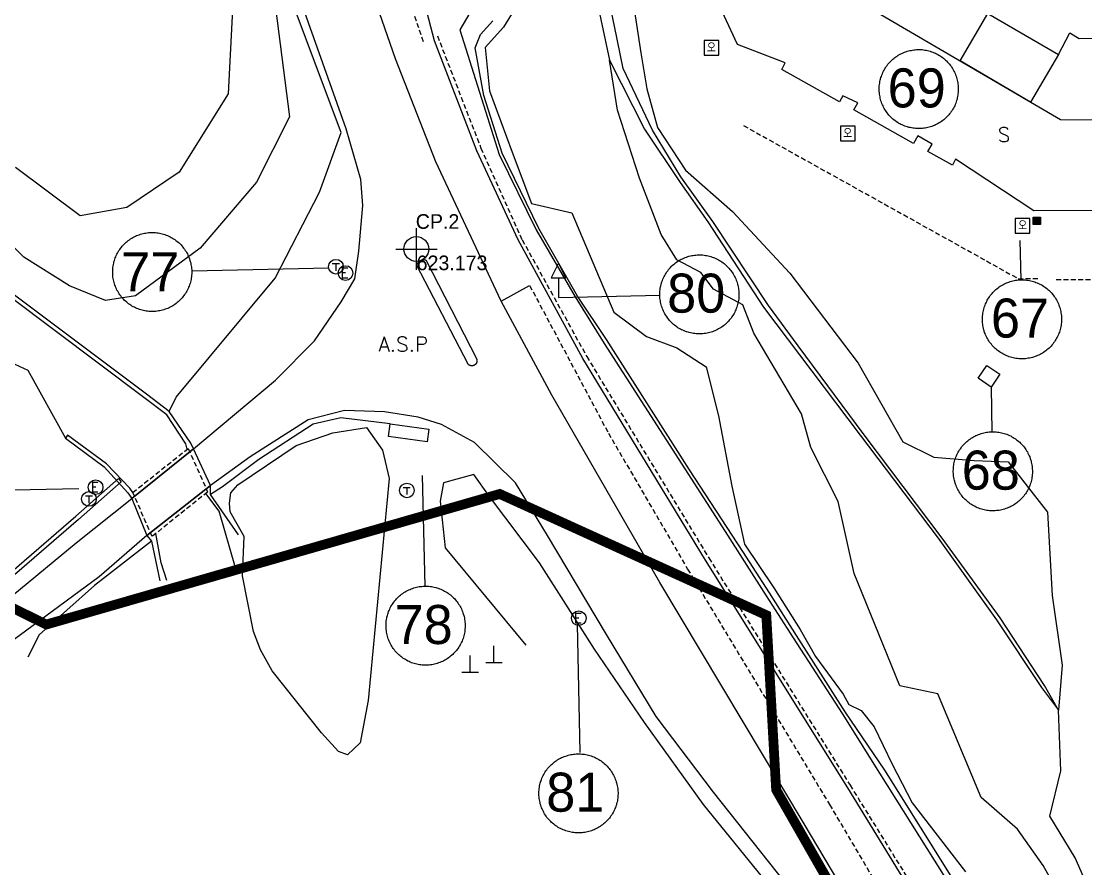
# Model space of a CAD drawing. Extents: x 296690 to 298491, y 586647 to 587790.
# Drawn here: x 296839.8 to 296948.9, y 587538.9 to 587625.7 of the extents above; entities that cross this region are included whole.
import ezdxf
from ezdxf.enums import TextEntityAlignment as Align

# ---------------------------------------------------------------- set-up
doc = ezdxf.new("R2010")
doc.units = 0
doc.header["$MEASUREMENT"] = 0
doc.linetypes.add('DASHED', pattern=[0.75, 0.5, -0.25])
doc.linetypes.add('PHANTOM2', pattern=[1.25, 0.625, -0.125, 0.125, -0.125, 0.125, -0.125])
for name, color, linetype in [('_0넘버링', 7, 'Continuous'), ('_조사구역', 6, 'Continuous'), ('가드레일', 114, 'Continuous'), ('기준점', 1, 'Continuous'), ('도로_아스콘', 1, 'Continuous'), ('묘지', 7, 'Continuous'), ('석축_상단', 25, 'SUKCHUK'), ('수로(박스)', 5, 'DASHED'), ('수로(유형)', 144, 'Continuous'), ('안내표지판', 3, 'Continuous'), ('옹벽_상단', 2, 'ONGBYUCK'), ('전력주', 2, 'Continuous'), ('주의표지판', 1, 'Continuous'), ('지형_상단', 7, 'SUNGJEULTO'), ('지형_하단', 7, 'Continuous'), ('집수맨홀', 144, 'Continuous'), ('차선', 7, 'DASHED'), ('통신주', 2, 'Continuous'), ('현황 텍스트', 7, 'Continuous'), ('화단', 3, 'Continuous')]:
    doc.layers.add(name, color=color, linetype=linetype)
for name, color, linetype, lineweight in [('건물', 7, 'Continuous', 20), ('관정', 5, 'Continuous', 18), ('교량', 4, 'Continuous', 18), ('바닥재질', 254, 'Continuous', 20), ('밭', 3, 'Continuous', 18), ('석축_하단', 30, 'Continuous', 18), ('오수맨홀', 1, 'Continuous', 18), ('옹벽_하단', 2, 'Continuous', 18), ('일단정지선', 7, 'Continuous', 20), ('중앙선', 2, 'Continuous', 18), ('휀스', 3, 'FENCELINE1', 18)]:
    doc.layers.add(name, color=color, linetype=linetype, lineweight=lineweight)
doc.styles.add('GHS', font='simplex.shx', dxfattribs={"bigfont": 'ngsw.shx'})
doc.styles.add('JKS_FONT', font='', dxfattribs={"height": 1.5})
doc.styles.add('sks-ghs', font='romans.shx', dxfattribs={"bigfont": 'ghs.shx'})
doc.styles.get('JKS_FONT').set_extended_font_data('Expo M')
doc.linetypes.add('FENCELINE1', pattern='A,0.25,-0.1,[133,ltypeshp.shx,S=0.1,R=0,X=-0.1,Y=0],-0.1,1', length=1.45)
doc.linetypes.add('ONGBYUCK', pattern='A,1,0,[")",sks-ghs,S=0.5,R=90,X=0.5,Y=0],2', length=3)
doc.linetypes.add('SUKCHUK', pattern='A,1,["V",sks-ghs,S=0.5,R=0,X=0.5,Y=0],0.25,["V",sks-ghs,S=0.5,R=0,X=0.5,Y=0],0.25,["V",sks-ghs,S=0.5,R=0,X=0.5,Y=0],1', length=2.5)
doc.linetypes.add('SUNGJEULTO', pattern='A,0.25,["|",sks-ghs,S=0.3,R=0,X=0.5,Y=0.1],0.55,["|",sks-ghs,S=0.15,R=0,X=0.5,Y=0.05],0.25', length=1.05)

# ---------------------------------------------------------------- blocks, each defined once
blk = doc.blocks.new('묘지')
at = {"layer": '묘지', "flags": 128}
for points in [[(0, 0), (0, 1.7)], [(-0.85, 0), (0.85, 0)]]:
    blk.add_lwpolyline(points, dxfattribs=at)
blk = doc.blocks.new('통신주')
at = {"layer": '통신주', "flags": 128}
for points in [[(-0.37, 0.31), (0.35, 0.31)], [(0, 0.31), (0, -0.42)]]:
    blk.add_lwpolyline(points, dxfattribs=at)
at = {"layer": '통신주'}
blk.add_circle((0, 0), 0.75, dxfattribs=at)
blk = doc.blocks.new('오수맨홀')
at = {"layer": '오수맨홀', "linetype": 'Continuous'}
blk.add_lwpolyline([(0.75, 0.75), (-0.75, 0.75), (-0.75, -0.75), (0.75, -0.75), (0.75, 0.75)], dxfattribs=at)
at = {"layer": '오수맨홀', "color": 1, "style": 'GHS'}
blk.add_text('오', height=1, dxfattribs=at).set_placement((0, 0.05, -2), align=Align.MIDDLE)
blk = doc.blocks.new('주의표지판')
at = {"layer": '주의표지판'}
for points in [[(0, 3.5), (-0.75, 2)], [(0.75, 2), (0, 3.5)], [(-0.75, 2), (0.75, 2)], [(0, 2), (0, 0)]]:
    blk.add_lwpolyline(points, dxfattribs=at)
blk = doc.blocks.new('집수맨홀')
at = {"layer": '집수맨홀'}
blk.add_lwpolyline([(-0.37, 0.37), (0.38, 0.37), (0.38, -0.38), (-0.37, -0.38)], close=True, dxfattribs=at)
at = {"layer": '집수맨홀', "color": 251}
for points in [[(-0.37, 0.3), (0.38, 0.3)], [(-0.37, 0.22), (0.38, 0.22)], [(-0.37, 0.15), (0.38, 0.15)], [(-0.37, 0.07), (0.38, 0.07)], [(-0.37, 0), (0.38, 0)], [(-0.37, -0.08), (0.38, -0.08)], [(-0.37, -0.15), (0.38, -0.15)], [(-0.37, -0.23), (0.38, -0.23)], [(-0.37, -0.3), (0.38, -0.3)]]:
    blk.add_lwpolyline(points, dxfattribs=at)
blk = doc.blocks.new('전력주')
at = {"layer": '전력주'}
blk.add_circle((0, 0), 0.75, dxfattribs=at)
at = {"layer": '전력주', "style": 'GHS'}
blk.add_text('E', height=1, rotation=359.9995, dxfattribs=at).set_placement((-0.5, -0.48))
blk = doc.blocks.new('기준점')
at = {"layer": '기준점', "linetype": 'Continuous'}
for p, q in [((0, -2.12), (0, 2.12)), ((-2.12, 0), (2.12, 0))]:
    blk.add_line(p, q, dxfattribs=at)
blk.add_circle((0, 0), 1.27, dxfattribs=at)

msp = doc.modelspace()

# ---------------------------------------------------------------- linework, layer by layer
at = {"layer": '_0넘버링', "linetype": 'Continuous'}
for p, q in [((296942.26, 587599.24), (296942.17, 587603.25)), ((296871.32, 587600.42), (296857.29, 587600.12)), ((296894.85, 587597.43), (296905.25, 587597.65)), ((296939.18, 587588.25), (296939.27, 587583.66)), ((296880.91, 587579.17), (296881.16, 587567.84)), ((296845.73, 587577.83), (296834.22, 587577.58)), ((296896.77, 587563.96), (296897.05, 587550.8))]:
    msp.add_line(p, q, dxfattribs=at)
for points in [[(296927.72, 587618.69), (296927.72, 587618.83), (296927.73, 587618.98), (296927.73, 587619.12), (296927.75, 587619.26), (296927.77, 587619.4), (296927.79, 587619.54), (296927.82, 587619.68), (296927.85, 587619.81), (296927.89, 587619.95), (296927.94, 587620.08), (296927.98, 587620.22), (296928.04, 587620.35), (296928.09, 587620.48), (296928.15, 587620.6), (296928.22, 587620.73), (296928.29, 587620.85), (296928.37, 587620.97), (296928.44, 587621.09), (296928.53, 587621.2), (296928.61, 587621.32), (296928.7, 587621.42), (296928.8, 587621.53), (296928.9, 587621.63), (296929, 587621.73), (296929.1, 587621.83), (296929.21, 587621.92), (296929.32, 587622), (296929.43, 587622.09), (296929.55, 587622.17), (296929.67, 587622.24), (296929.79, 587622.31), (296929.92, 587622.38), (296930.04, 587622.44), (296930.17, 587622.5), (296930.3, 587622.56), (296930.44, 587622.6), (296930.57, 587622.65), (296930.71, 587622.69), (296930.84, 587622.72), (296930.98, 587622.75), (296931.12, 587622.78), (296931.26, 587622.8), (296931.4, 587622.81), (296931.54, 587622.82), (296931.68, 587622.83), (296931.83, 587622.83), (296931.97, 587622.83), (296932.11, 587622.82), (296932.25, 587622.8), (296932.39, 587622.78), (296932.53, 587622.76), (296932.67, 587622.73), (296932.8, 587622.7), (296932.94, 587622.66), (296933.07, 587622.61), (296933.21, 587622.57), (296933.34, 587622.51), (296933.47, 587622.46), (296933.6, 587622.4), (296933.72, 587622.33), (296933.84, 587622.26), (296933.96, 587622.19), (296934.08, 587622.11), (296934.2, 587622.02), (296934.31, 587621.94), (296934.42, 587621.85), (296934.52, 587621.75), (296934.62, 587621.66), (296934.72, 587621.55), (296934.82, 587621.45), (296934.91, 587621.34), (296935, 587621.23), (296935.08, 587621.12), (296935.16, 587621), (296935.23, 587620.88), (296935.31, 587620.76), (296935.37, 587620.63), (296935.43, 587620.51), (296935.49, 587620.38), (296935.55, 587620.25), (296935.59, 587620.11), (296935.64, 587619.98), (296935.68, 587619.84), (296935.71, 587619.71), (296935.74, 587619.57), (296935.77, 587619.43), (296935.79, 587619.29), (296935.8, 587619.15), (296935.81, 587619.01), (296935.82, 587618.87), (296935.82, 587618.73), (296935.82, 587618.58), (296935.81, 587618.44), (296935.79, 587618.3), (296935.77, 587618.16), (296935.75, 587618.02), (296935.72, 587617.88), (296935.69, 587617.75), (296935.65, 587617.61), (296935.61, 587617.48), (296935.56, 587617.34), (296935.51, 587617.21), (296935.45, 587617.08), (296935.39, 587616.96), (296935.32, 587616.83), (296935.25, 587616.71), (296935.18, 587616.59), (296935.1, 587616.47), (296935.02, 587616.36), (296934.93, 587616.24), (296934.84, 587616.14), (296934.74, 587616.03), (296934.65, 587615.93), (296934.54, 587615.83), (296934.44, 587615.73), (296934.33, 587615.64), (296934.22, 587615.56), (296934.11, 587615.47), (296933.99, 587615.39), (296933.87, 587615.32), (296933.75, 587615.25), (296933.62, 587615.18), (296933.5, 587615.12), (296933.37, 587615.06), (296933.24, 587615), (296933.1, 587614.96), (296932.97, 587614.91), (296932.83, 587614.87), (296932.7, 587614.84), (296932.56, 587614.81), (296932.42, 587614.78), (296932.28, 587614.76), (296932.14, 587614.75), (296932, 587614.74), (296931.86, 587614.73), (296931.72, 587614.73), (296931.57, 587614.73), (296931.43, 587614.74), (296931.29, 587614.76), (296931.15, 587614.78), (296931.01, 587614.8), (296930.88, 587614.83), (296930.74, 587614.86), (296930.6, 587614.9), (296930.47, 587614.95), (296930.33, 587614.99), (296930.2, 587615.05), (296930.07, 587615.1), (296929.95, 587615.16), (296929.82, 587615.23), (296929.7, 587615.3), (296929.58, 587615.37), (296929.46, 587615.45), (296929.35, 587615.54), (296929.23, 587615.62), (296929.13, 587615.71), (296929.02, 587615.81), (296928.92, 587615.9), (296928.82, 587616.01), (296928.72, 587616.11), (296928.63, 587616.22), (296928.55, 587616.33), (296928.46, 587616.44), (296928.38, 587616.56), (296928.31, 587616.68), (296928.24, 587616.8), (296928.17, 587616.93), (296928.11, 587617.05), (296928.05, 587617.18), (296928, 587617.31), (296927.95, 587617.45), (296927.9, 587617.58), (296927.86, 587617.72), (296927.83, 587617.85), (296927.8, 587617.99), (296927.77, 587618.13), (296927.75, 587618.27), (296927.74, 587618.41), (296927.73, 587618.55), (296927.72, 587618.69)], [(296849.19, 587599.95), (296849.19, 587600.09), (296849.19, 587600.23), (296849.2, 587600.37), (296849.21, 587600.51), (296849.23, 587600.65), (296849.26, 587600.79), (296849.29, 587600.93), (296849.32, 587601.07), (296849.36, 587601.2), (296849.4, 587601.34), (296849.45, 587601.47), (296849.5, 587601.6), (296849.56, 587601.73), (296849.62, 587601.86), (296849.69, 587601.98), (296849.76, 587602.11), (296849.83, 587602.23), (296849.91, 587602.34), (296849.99, 587602.46), (296850.08, 587602.57), (296850.17, 587602.68), (296850.26, 587602.78), (296850.36, 587602.89), (296850.46, 587602.98), (296850.57, 587603.08), (296850.67, 587603.17), (296850.79, 587603.26), (296850.9, 587603.34), (296851.02, 587603.42), (296851.14, 587603.5), (296851.26, 587603.57), (296851.38, 587603.63), (296851.51, 587603.7), (296851.64, 587603.76), (296851.77, 587603.81), (296851.9, 587603.86), (296852.04, 587603.9), (296852.17, 587603.94), (296852.31, 587603.98), (296852.45, 587604.01), (296852.59, 587604.03), (296852.73, 587604.05), (296852.87, 587604.07), (296853.01, 587604.08), (296853.15, 587604.08), (296853.29, 587604.08), (296853.43, 587604.08), (296853.57, 587604.07), (296853.71, 587604.06), (296853.85, 587604.04), (296853.99, 587604.01), (296854.13, 587603.98), (296854.27, 587603.95), (296854.41, 587603.91), (296854.54, 587603.87), (296854.67, 587603.82), (296854.8, 587603.77), (296854.93, 587603.71), (296855.06, 587603.65), (296855.19, 587603.58), (296855.31, 587603.51), (296855.43, 587603.44), (296855.55, 587603.36), (296855.66, 587603.28), (296855.77, 587603.19), (296855.88, 587603.1), (296855.99, 587603.01), (296856.09, 587602.91), (296856.19, 587602.81), (296856.28, 587602.7), (296856.37, 587602.59), (296856.46, 587602.48), (296856.54, 587602.37), (296856.62, 587602.25), (296856.7, 587602.13), (296856.77, 587602.01), (296856.84, 587601.89), (296856.9, 587601.76), (296856.96, 587601.63), (296857.01, 587601.5), (296857.06, 587601.37), (296857.1, 587601.23), (296857.14, 587601.1), (296857.18, 587600.96), (296857.21, 587600.82), (296857.23, 587600.68), (296857.25, 587600.54), (296857.27, 587600.4), (296857.28, 587600.26), (296857.29, 587600.12), (296857.29, 587599.98), (296857.28, 587599.84), (296857.27, 587599.7), (296857.26, 587599.56), (296857.24, 587599.42), (296857.22, 587599.28), (296857.19, 587599.14), (296857.15, 587599), (296857.11, 587598.86), (296857.07, 587598.73), (296857.02, 587598.6), (296856.97, 587598.47), (296856.91, 587598.34), (296856.85, 587598.21), (296856.79, 587598.08), (296856.72, 587597.96), (296856.64, 587597.84), (296856.56, 587597.72), (296856.48, 587597.61), (296856.39, 587597.5), (296856.3, 587597.39), (296856.21, 587597.28), (296856.11, 587597.18), (296856.01, 587597.08), (296855.91, 587596.99), (296855.8, 587596.9), (296855.69, 587596.81), (296855.57, 587596.72), (296855.46, 587596.65), (296855.34, 587596.57), (296855.21, 587596.5), (296855.09, 587596.43), (296854.96, 587596.37), (296854.83, 587596.31), (296854.7, 587596.26), (296854.57, 587596.21), (296854.44, 587596.16), (296854.3, 587596.13), (296854.16, 587596.09), (296854.02, 587596.06), (296853.89, 587596.04), (296853.75, 587596.02), (296853.61, 587596), (296853.46, 587595.99), (296853.32, 587595.98), (296853.18, 587595.98), (296853.04, 587595.99), (296852.9, 587596), (296852.76, 587596.01), (296852.62, 587596.03), (296852.48, 587596.05), (296852.34, 587596.08), (296852.2, 587596.12), (296852.07, 587596.16), (296851.93, 587596.2), (296851.8, 587596.25), (296851.67, 587596.3), (296851.54, 587596.36), (296851.41, 587596.42), (296851.29, 587596.48), (296851.16, 587596.55), (296851.04, 587596.63), (296850.93, 587596.71), (296850.81, 587596.79), (296850.7, 587596.88), (296850.59, 587596.97), (296850.49, 587597.06), (296850.38, 587597.16), (296850.29, 587597.26), (296850.19, 587597.36), (296850.1, 587597.47), (296850.01, 587597.58), (296849.93, 587597.7), (296849.85, 587597.81), (296849.77, 587597.93), (296849.7, 587598.06), (296849.63, 587598.18), (296849.57, 587598.31), (296849.51, 587598.44), (296849.46, 587598.57), (296849.41, 587598.7), (296849.37, 587598.83), (296849.33, 587598.97), (296849.29, 587599.11), (296849.26, 587599.24), (296849.24, 587599.38), (296849.22, 587599.52), (296849.2, 587599.66), (296849.19, 587599.81), (296849.19, 587599.95)], [(296905.25, 587597.65), (296905.25, 587597.79), (296905.25, 587597.94), (296905.26, 587598.08), (296905.27, 587598.22), (296905.29, 587598.36), (296905.32, 587598.5), (296905.35, 587598.63), (296905.38, 587598.77), (296905.42, 587598.91), (296905.46, 587599.04), (296905.51, 587599.18), (296905.56, 587599.31), (296905.62, 587599.44), (296905.68, 587599.56), (296905.75, 587599.69), (296905.82, 587599.81), (296905.89, 587599.93), (296905.97, 587600.05), (296906.05, 587600.16), (296906.14, 587600.28), (296906.23, 587600.38), (296906.32, 587600.49), (296906.42, 587600.59), (296906.52, 587600.69), (296906.63, 587600.79), (296906.73, 587600.88), (296906.84, 587600.96), (296906.96, 587601.05), (296907.08, 587601.13), (296907.2, 587601.2), (296907.32, 587601.27), (296907.44, 587601.34), (296907.57, 587601.4), (296907.7, 587601.46), (296907.83, 587601.51), (296907.96, 587601.56), (296908.1, 587601.61), (296908.23, 587601.65), (296908.37, 587601.68), (296908.51, 587601.71), (296908.65, 587601.74), (296908.79, 587601.76), (296908.93, 587601.77), (296909.07, 587601.78), (296909.21, 587601.79), (296909.35, 587601.79), (296909.49, 587601.78), (296909.63, 587601.78), (296909.77, 587601.76), (296909.91, 587601.74), (296910.05, 587601.72), (296910.19, 587601.69), (296910.33, 587601.66), (296910.46, 587601.62), (296910.6, 587601.57), (296910.73, 587601.53), (296910.86, 587601.47), (296910.99, 587601.42), (296911.12, 587601.36), (296911.24, 587601.29), (296911.37, 587601.22), (296911.49, 587601.14), (296911.61, 587601.07), (296911.72, 587600.98), (296911.83, 587600.9), (296911.94, 587600.81), (296912.05, 587600.71), (296912.15, 587600.61), (296912.25, 587600.51), (296912.34, 587600.41), (296912.43, 587600.3), (296912.52, 587600.19), (296912.6, 587600.08), (296912.68, 587599.96), (296912.76, 587599.84), (296912.83, 587599.72), (296912.9, 587599.59), (296912.96, 587599.47), (296913.02, 587599.34), (296913.07, 587599.21), (296913.12, 587599.07), (296913.16, 587598.94), (296913.2, 587598.8), (296913.24, 587598.67), (296913.27, 587598.53), (296913.29, 587598.39), (296913.31, 587598.25), (296913.33, 587598.11), (296913.34, 587597.97), (296913.34, 587597.83), (296913.35, 587597.68), (296913.34, 587597.54), (296913.33, 587597.4), (296913.32, 587597.26), (296913.3, 587597.12), (296913.27, 587596.98), (296913.25, 587596.84), (296913.21, 587596.71), (296913.17, 587596.57), (296913.13, 587596.44), (296913.08, 587596.3), (296913.03, 587596.17), (296912.97, 587596.04), (296912.91, 587595.91), (296912.85, 587595.79), (296912.78, 587595.67), (296912.7, 587595.55), (296912.62, 587595.43), (296912.54, 587595.31), (296912.45, 587595.2), (296912.36, 587595.09), (296912.27, 587594.99), (296912.17, 587594.89), (296912.07, 587594.79), (296911.96, 587594.69), (296911.86, 587594.6), (296911.75, 587594.51), (296911.63, 587594.43), (296911.51, 587594.35), (296911.4, 587594.28), (296911.27, 587594.2), (296911.15, 587594.14), (296911.02, 587594.08), (296910.89, 587594.02), (296910.76, 587593.96), (296910.63, 587593.91), (296910.49, 587593.87), (296910.36, 587593.83), (296910.22, 587593.8), (296910.08, 587593.77), (296909.94, 587593.74), (296909.8, 587593.72), (296909.66, 587593.71), (296909.52, 587593.7), (296909.38, 587593.69), (296909.24, 587593.69), (296909.1, 587593.69), (296908.96, 587593.7), (296908.82, 587593.72), (296908.68, 587593.74), (296908.54, 587593.76), (296908.4, 587593.79), (296908.26, 587593.82), (296908.13, 587593.86), (296907.99, 587593.9), (296907.86, 587593.95), (296907.73, 587594), (296907.6, 587594.06), (296907.47, 587594.12), (296907.35, 587594.19), (296907.22, 587594.26), (296907.1, 587594.33), (296906.99, 587594.41), (296906.87, 587594.49), (296906.76, 587594.58), (296906.65, 587594.67), (296906.54, 587594.77), (296906.44, 587594.86), (296906.34, 587594.97), (296906.25, 587595.07), (296906.16, 587595.18), (296906.07, 587595.29), (296905.99, 587595.4), (296905.91, 587595.52), (296905.83, 587595.64), (296905.76, 587595.76), (296905.69, 587595.89), (296905.63, 587596.01), (296905.57, 587596.14), (296905.52, 587596.27), (296905.47, 587596.41), (296905.43, 587596.54), (296905.39, 587596.68), (296905.35, 587596.81), (296905.32, 587596.95), (296905.3, 587597.09), (296905.28, 587597.23), (296905.26, 587597.37), (296905.25, 587597.51), (296905.25, 587597.65)], [(296938.29, 587595.1), (296938.29, 587595.24), (296938.3, 587595.38), (296938.31, 587595.52), (296938.32, 587595.67), (296938.34, 587595.81), (296938.36, 587595.94), (296938.39, 587596.08), (296938.43, 587596.22), (296938.47, 587596.36), (296938.51, 587596.49), (296938.56, 587596.62), (296938.61, 587596.76), (296938.67, 587596.88), (296938.73, 587597.01), (296938.79, 587597.14), (296938.86, 587597.26), (296938.94, 587597.38), (296939.02, 587597.5), (296939.1, 587597.61), (296939.19, 587597.72), (296939.28, 587597.83), (296939.37, 587597.94), (296939.47, 587598.04), (296939.57, 587598.14), (296939.67, 587598.23), (296939.78, 587598.32), (296939.89, 587598.41), (296940.01, 587598.5), (296940.12, 587598.58), (296940.24, 587598.65), (296940.37, 587598.72), (296940.49, 587598.79), (296940.62, 587598.85), (296940.75, 587598.91), (296940.88, 587598.96), (296941.01, 587599.01), (296941.14, 587599.06), (296941.28, 587599.1), (296941.42, 587599.13), (296941.55, 587599.16), (296941.69, 587599.19), (296941.83, 587599.21), (296941.97, 587599.22), (296942.12, 587599.23), (296942.26, 587599.24), (296942.4, 587599.24), (296942.54, 587599.23), (296942.68, 587599.22), (296942.82, 587599.21), (296942.96, 587599.19), (296943.1, 587599.17), (296943.24, 587599.14), (296943.38, 587599.1), (296943.51, 587599.07), (296943.65, 587599.02), (296943.78, 587598.97), (296943.91, 587598.92), (296944.04, 587598.86), (296944.17, 587598.8), (296944.29, 587598.74), (296944.42, 587598.67), (296944.54, 587598.59), (296944.65, 587598.51), (296944.77, 587598.43), (296944.88, 587598.35), (296944.99, 587598.25), (296945.09, 587598.16), (296945.2, 587598.06), (296945.29, 587597.96), (296945.39, 587597.86), (296945.48, 587597.75), (296945.57, 587597.64), (296945.65, 587597.52), (296945.73, 587597.41), (296945.81, 587597.29), (296945.88, 587597.17), (296945.94, 587597.04), (296946.01, 587596.91), (296946.07, 587596.78), (296946.12, 587596.65), (296946.17, 587596.52), (296946.21, 587596.39), (296946.25, 587596.25), (296946.29, 587596.11), (296946.32, 587595.98), (296946.34, 587595.84), (296946.36, 587595.7), (296946.38, 587595.56), (296946.39, 587595.42), (296946.39, 587595.27), (296946.39, 587595.13), (296946.39, 587594.99), (296946.38, 587594.85), (296946.37, 587594.71), (296946.35, 587594.57), (296946.32, 587594.43), (296946.29, 587594.29), (296946.26, 587594.15), (296946.22, 587594.02), (296946.18, 587593.88), (296946.13, 587593.75), (296946.08, 587593.62), (296946.02, 587593.49), (296945.96, 587593.36), (296945.89, 587593.24), (296945.82, 587593.12), (296945.75, 587593), (296945.67, 587592.88), (296945.59, 587592.76), (296945.5, 587592.65), (296945.41, 587592.54), (296945.32, 587592.44), (296945.22, 587592.33), (296945.12, 587592.24), (296945.01, 587592.14), (296944.9, 587592.05), (296944.79, 587591.96), (296944.68, 587591.88), (296944.56, 587591.8), (296944.44, 587591.72), (296944.32, 587591.65), (296944.2, 587591.59), (296944.07, 587591.52), (296943.94, 587591.47), (296943.81, 587591.41), (296943.68, 587591.36), (296943.54, 587591.32), (296943.41, 587591.28), (296943.27, 587591.24), (296943.13, 587591.21), (296942.99, 587591.19), (296942.85, 587591.17), (296942.71, 587591.15), (296942.57, 587591.14), (296942.43, 587591.14), (296942.29, 587591.14), (296942.15, 587591.14), (296942.01, 587591.15), (296941.87, 587591.17), (296941.73, 587591.18), (296941.59, 587591.21), (296941.45, 587591.24), (296941.31, 587591.27), (296941.17, 587591.31), (296941.04, 587591.35), (296940.91, 587591.4), (296940.78, 587591.45), (296940.65, 587591.51), (296940.52, 587591.57), (296940.39, 587591.64), (296940.27, 587591.71), (296940.15, 587591.78), (296940.03, 587591.86), (296939.92, 587591.94), (296939.81, 587592.03), (296939.7, 587592.12), (296939.59, 587592.21), (296939.49, 587592.31), (296939.39, 587592.41), (296939.3, 587592.52), (296939.21, 587592.63), (296939.12, 587592.74), (296939.03, 587592.85), (296938.96, 587592.97), (296938.88, 587593.09), (296938.81, 587593.21), (296938.74, 587593.33), (296938.68, 587593.46), (296938.62, 587593.59), (296938.57, 587593.72), (296938.52, 587593.85), (296938.47, 587593.99), (296938.44, 587594.12), (296938.4, 587594.26), (296938.37, 587594.4), (296938.35, 587594.54), (296938.33, 587594.68), (296938.31, 587594.82), (296938.3, 587594.96), (296938.29, 587595.1)], [(296935.31, 587579.52), (296935.31, 587579.66), (296935.32, 587579.81), (296935.32, 587579.95), (296935.34, 587580.09), (296935.36, 587580.23), (296935.38, 587580.37), (296935.41, 587580.51), (296935.44, 587580.64), (296935.48, 587580.78), (296935.53, 587580.91), (296935.57, 587581.05), (296935.63, 587581.18), (296935.68, 587581.31), (296935.74, 587581.43), (296935.81, 587581.56), (296935.88, 587581.68), (296935.96, 587581.8), (296936.03, 587581.92), (296936.12, 587582.03), (296936.2, 587582.15), (296936.29, 587582.25), (296936.39, 587582.36), (296936.49, 587582.46), (296936.59, 587582.56), (296936.69, 587582.66), (296936.8, 587582.75), (296936.91, 587582.83), (296937.02, 587582.92), (296937.14, 587583), (296937.26, 587583.07), (296937.38, 587583.14), (296937.51, 587583.21), (296937.63, 587583.27), (296937.76, 587583.33), (296937.89, 587583.39), (296938.03, 587583.43), (296938.16, 587583.48), (296938.3, 587583.52), (296938.43, 587583.55), (296938.57, 587583.58), (296938.71, 587583.61), (296938.85, 587583.63), (296938.99, 587583.64), (296939.13, 587583.65), (296939.27, 587583.66), (296939.42, 587583.66), (296939.56, 587583.66), (296939.7, 587583.65), (296939.84, 587583.63), (296939.98, 587583.61), (296940.12, 587583.59), (296940.26, 587583.56), (296940.39, 587583.53), (296940.53, 587583.49), (296940.66, 587583.44), (296940.8, 587583.4), (296940.93, 587583.34), (296941.06, 587583.29), (296941.19, 587583.23), (296941.31, 587583.16), (296941.43, 587583.09), (296941.55, 587583.02), (296941.67, 587582.94), (296941.79, 587582.85), (296941.9, 587582.77), (296942.01, 587582.68), (296942.11, 587582.58), (296942.21, 587582.49), (296942.31, 587582.38), (296942.41, 587582.28), (296942.5, 587582.17), (296942.59, 587582.06), (296942.67, 587581.95), (296942.75, 587581.83), (296942.82, 587581.71), (296942.9, 587581.59), (296942.96, 587581.46), (296943.02, 587581.34), (296943.08, 587581.21), (296943.14, 587581.08), (296943.18, 587580.94), (296943.23, 587580.81), (296943.27, 587580.67), (296943.3, 587580.54), (296943.33, 587580.4), (296943.36, 587580.26), (296943.38, 587580.12), (296943.39, 587579.98), (296943.4, 587579.84), (296943.41, 587579.7), (296943.41, 587579.56), (296943.41, 587579.41), (296943.4, 587579.27), (296943.38, 587579.13), (296943.36, 587578.99), (296943.34, 587578.85), (296943.31, 587578.71), (296943.28, 587578.58), (296943.24, 587578.44), (296943.2, 587578.31), (296943.15, 587578.17), (296943.1, 587578.04), (296943.04, 587577.91), (296942.98, 587577.79), (296942.91, 587577.66), (296942.84, 587577.54), (296942.77, 587577.42), (296942.69, 587577.3), (296942.6, 587577.19), (296942.52, 587577.07), (296942.43, 587576.96), (296942.33, 587576.86), (296942.24, 587576.76), (296942.13, 587576.66), (296942.03, 587576.56), (296941.92, 587576.47), (296941.81, 587576.38), (296941.7, 587576.3), (296941.58, 587576.22), (296941.46, 587576.15), (296941.34, 587576.08), (296941.21, 587576.01), (296941.09, 587575.95), (296940.96, 587575.89), (296940.83, 587575.83), (296940.69, 587575.79), (296940.56, 587575.74), (296940.42, 587575.7), (296940.29, 587575.67), (296940.15, 587575.64), (296940.01, 587575.61), (296939.87, 587575.59), (296939.73, 587575.58), (296939.59, 587575.57), (296939.45, 587575.56), (296939.31, 587575.56), (296939.16, 587575.56), (296939.02, 587575.57), (296938.88, 587575.59), (296938.74, 587575.61), (296938.6, 587575.63), (296938.47, 587575.66), (296938.33, 587575.69), (296938.19, 587575.73), (296938.06, 587575.78), (296937.92, 587575.82), (296937.79, 587575.88), (296937.66, 587575.93), (296937.54, 587575.99), (296937.41, 587576.06), (296937.29, 587576.13), (296937.17, 587576.2), (296937.05, 587576.28), (296936.94, 587576.37), (296936.82, 587576.45), (296936.72, 587576.54), (296936.61, 587576.64), (296936.51, 587576.73), (296936.41, 587576.84), (296936.31, 587576.94), (296936.22, 587577.05), (296936.14, 587577.16), (296936.05, 587577.27), (296935.97, 587577.39), (296935.9, 587577.51), (296935.83, 587577.63), (296935.76, 587577.76), (296935.7, 587577.88), (296935.64, 587578.01), (296935.59, 587578.14), (296935.54, 587578.28), (296935.49, 587578.41), (296935.45, 587578.55), (296935.42, 587578.68), (296935.39, 587578.82), (296935.36, 587578.96), (296935.34, 587579.1), (296935.33, 587579.24), (296935.32, 587579.38), (296935.31, 587579.52)], [(296877.19, 587563.7), (296877.19, 587563.84), (296877.2, 587563.99), (296877.21, 587564.13), (296877.22, 587564.27), (296877.24, 587564.41), (296877.26, 587564.55), (296877.29, 587564.68), (296877.33, 587564.82), (296877.37, 587564.96), (296877.41, 587565.09), (296877.46, 587565.23), (296877.51, 587565.36), (296877.57, 587565.49), (296877.63, 587565.61), (296877.69, 587565.74), (296877.76, 587565.86), (296877.84, 587565.98), (296877.92, 587566.1), (296878, 587566.21), (296878.09, 587566.33), (296878.18, 587566.43), (296878.27, 587566.54), (296878.37, 587566.64), (296878.47, 587566.74), (296878.57, 587566.84), (296878.68, 587566.93), (296878.79, 587567.01), (296878.91, 587567.1), (296879.02, 587567.18), (296879.14, 587567.25), (296879.27, 587567.32), (296879.39, 587567.39), (296879.52, 587567.45), (296879.65, 587567.51), (296879.78, 587567.56), (296879.91, 587567.61), (296880.04, 587567.66), (296880.18, 587567.7), (296880.32, 587567.73), (296880.45, 587567.76), (296880.59, 587567.79), (296880.73, 587567.81), (296880.87, 587567.82), (296881.02, 587567.83), (296881.16, 587567.84), (296881.3, 587567.84), (296881.44, 587567.83), (296881.58, 587567.83), (296881.72, 587567.81), (296881.86, 587567.79), (296882, 587567.77), (296882.14, 587567.74), (296882.28, 587567.71), (296882.41, 587567.67), (296882.55, 587567.62), (296882.68, 587567.58), (296882.81, 587567.52), (296882.94, 587567.47), (296883.07, 587567.41), (296883.19, 587567.34), (296883.32, 587567.27), (296883.44, 587567.19), (296883.55, 587567.12), (296883.67, 587567.03), (296883.78, 587566.95), (296883.89, 587566.86), (296883.99, 587566.76), (296884.1, 587566.66), (296884.19, 587566.56), (296884.29, 587566.46), (296884.38, 587566.35), (296884.47, 587566.24), (296884.55, 587566.13), (296884.63, 587566.01), (296884.71, 587565.89), (296884.78, 587565.77), (296884.84, 587565.64), (296884.91, 587565.52), (296884.97, 587565.39), (296885.02, 587565.26), (296885.07, 587565.12), (296885.11, 587564.99), (296885.15, 587564.85), (296885.19, 587564.72), (296885.22, 587564.58), (296885.24, 587564.44), (296885.26, 587564.3), (296885.28, 587564.16), (296885.29, 587564.02), (296885.29, 587563.88), (296885.29, 587563.73), (296885.29, 587563.59), (296885.28, 587563.45), (296885.27, 587563.31), (296885.25, 587563.17), (296885.22, 587563.03), (296885.19, 587562.89), (296885.16, 587562.76), (296885.12, 587562.62), (296885.08, 587562.49), (296885.03, 587562.35), (296884.98, 587562.22), (296884.92, 587562.09), (296884.86, 587561.97), (296884.79, 587561.84), (296884.72, 587561.72), (296884.65, 587561.6), (296884.57, 587561.48), (296884.49, 587561.36), (296884.4, 587561.25), (296884.31, 587561.14), (296884.22, 587561.04), (296884.12, 587560.94), (296884.02, 587560.84), (296883.91, 587560.74), (296883.8, 587560.65), (296883.69, 587560.56), (296883.58, 587560.48), (296883.46, 587560.4), (296883.34, 587560.33), (296883.22, 587560.25), (296883.1, 587560.19), (296882.97, 587560.13), (296882.84, 587560.07), (296882.71, 587560.01), (296882.58, 587559.97), (296882.44, 587559.92), (296882.31, 587559.88), (296882.17, 587559.85), (296882.03, 587559.82), (296881.89, 587559.79), (296881.75, 587559.77), (296881.61, 587559.76), (296881.47, 587559.75), (296881.33, 587559.74), (296881.19, 587559.74), (296881.05, 587559.74), (296880.91, 587559.75), (296880.77, 587559.77), (296880.63, 587559.79), (296880.49, 587559.81), (296880.35, 587559.84), (296880.21, 587559.87), (296880.07, 587559.91), (296879.94, 587559.95), (296879.81, 587560), (296879.68, 587560.05), (296879.55, 587560.11), (296879.42, 587560.17), (296879.29, 587560.24), (296879.17, 587560.31), (296879.05, 587560.38), (296878.93, 587560.46), (296878.82, 587560.55), (296878.71, 587560.63), (296878.6, 587560.72), (296878.49, 587560.82), (296878.39, 587560.91), (296878.29, 587561.02), (296878.2, 587561.12), (296878.11, 587561.23), (296878.02, 587561.34), (296877.94, 587561.45), (296877.86, 587561.57), (296877.78, 587561.69), (296877.71, 587561.81), (296877.64, 587561.94), (296877.58, 587562.06), (296877.52, 587562.19), (296877.47, 587562.32), (296877.42, 587562.46), (296877.38, 587562.59), (296877.34, 587562.73), (296877.3, 587562.86), (296877.27, 587563), (296877.25, 587563.14), (296877.23, 587563.28), (296877.21, 587563.42), (296877.2, 587563.56), (296877.19, 587563.7)], [(296892.86, 587546.52), (296892.86, 587546.66), (296892.86, 587546.8), (296892.87, 587546.94), (296892.89, 587547.08), (296892.91, 587547.22), (296892.93, 587547.36), (296892.96, 587547.5), (296892.99, 587547.64), (296893.03, 587547.77), (296893.07, 587547.91), (296893.12, 587548.04), (296893.17, 587548.17), (296893.23, 587548.3), (296893.29, 587548.43), (296893.36, 587548.55), (296893.43, 587548.68), (296893.5, 587548.8), (296893.58, 587548.91), (296893.66, 587549.03), (296893.75, 587549.14), (296893.84, 587549.25), (296893.94, 587549.35), (296894.03, 587549.46), (296894.13, 587549.56), (296894.24, 587549.65), (296894.35, 587549.74), (296894.46, 587549.83), (296894.57, 587549.91), (296894.69, 587549.99), (296894.81, 587550.07), (296894.93, 587550.14), (296895.06, 587550.21), (296895.18, 587550.27), (296895.31, 587550.33), (296895.44, 587550.38), (296895.57, 587550.43), (296895.71, 587550.47), (296895.84, 587550.51), (296895.98, 587550.55), (296896.12, 587550.58), (296896.26, 587550.6), (296896.4, 587550.62), (296896.54, 587550.64), (296896.68, 587550.65), (296896.82, 587550.65), (296896.96, 587550.65), (296897.1, 587550.65), (296897.25, 587550.64), (296897.39, 587550.63), (296897.53, 587550.61), (296897.67, 587550.58), (296897.8, 587550.55), (296897.94, 587550.52), (296898.08, 587550.48), (296898.21, 587550.44), (296898.34, 587550.39), (296898.48, 587550.34), (296898.61, 587550.28), (296898.73, 587550.22), (296898.86, 587550.15), (296898.98, 587550.08), (296899.1, 587550.01), (296899.22, 587549.93), (296899.33, 587549.85), (296899.44, 587549.76), (296899.55, 587549.67), (296899.66, 587549.58), (296899.76, 587549.48), (296899.86, 587549.38), (296899.95, 587549.27), (296900.05, 587549.17), (296900.13, 587549.05), (296900.22, 587548.94), (296900.3, 587548.82), (296900.37, 587548.7), (296900.44, 587548.58), (296900.51, 587548.46), (296900.57, 587548.33), (296900.63, 587548.2), (296900.68, 587548.07), (296900.73, 587547.94), (296900.78, 587547.8), (296900.82, 587547.67), (296900.85, 587547.53), (296900.88, 587547.39), (296900.91, 587547.25), (296900.93, 587547.11), (296900.94, 587546.97), (296900.95, 587546.83), (296900.96, 587546.69), (296900.96, 587546.55), (296900.95, 587546.41), (296900.94, 587546.27), (296900.93, 587546.13), (296900.91, 587545.99), (296900.89, 587545.85), (296900.86, 587545.71), (296900.82, 587545.57), (296900.79, 587545.44), (296900.74, 587545.3), (296900.7, 587545.17), (296900.64, 587545.04), (296900.59, 587544.91), (296900.52, 587544.78), (296900.46, 587544.65), (296900.39, 587544.53), (296900.31, 587544.41), (296900.24, 587544.29), (296900.15, 587544.18), (296900.07, 587544.07), (296899.98, 587543.96), (296899.88, 587543.85), (296899.78, 587543.75), (296899.68, 587543.65), (296899.58, 587543.56), (296899.47, 587543.47), (296899.36, 587543.38), (296899.24, 587543.3), (296899.13, 587543.22), (296899.01, 587543.14), (296898.89, 587543.07), (296898.76, 587543), (296898.63, 587542.94), (296898.51, 587542.88), (296898.37, 587542.83), (296898.24, 587542.78), (296898.11, 587542.74), (296897.97, 587542.7), (296897.84, 587542.66), (296897.7, 587542.63), (296897.56, 587542.61), (296897.42, 587542.59), (296897.28, 587542.57), (296897.14, 587542.56), (296897, 587542.55), (296896.85, 587542.55), (296896.71, 587542.56), (296896.57, 587542.57), (296896.43, 587542.58), (296896.29, 587542.6), (296896.15, 587542.63), (296896.01, 587542.65), (296895.88, 587542.69), (296895.74, 587542.73), (296895.6, 587542.77), (296895.47, 587542.82), (296895.34, 587542.87), (296895.21, 587542.93), (296895.08, 587542.99), (296894.96, 587543.05), (296894.84, 587543.12), (296894.72, 587543.2), (296894.6, 587543.28), (296894.48, 587543.36), (296894.37, 587543.45), (296894.26, 587543.54), (296894.16, 587543.63), (296894.06, 587543.73), (296893.96, 587543.83), (296893.86, 587543.93), (296893.77, 587544.04), (296893.68, 587544.15), (296893.6, 587544.27), (296893.52, 587544.38), (296893.44, 587544.5), (296893.37, 587544.63), (296893.31, 587544.75), (296893.24, 587544.88), (296893.19, 587545.01), (296893.13, 587545.14), (296893.08, 587545.27), (296893.04, 587545.4), (296893, 587545.54), (296892.97, 587545.68), (296892.94, 587545.82), (296892.91, 587545.95), (296892.89, 587546.09), (296892.87, 587546.24), (296892.86, 587546.38), (296892.86, 587546.52)]]:
    msp.add_lwpolyline(points, dxfattribs=at)
at = {"layer": '_조사구역', "color": 1, "linetype": 'PHANTOM2', "ltscale": 10, "const_width": 1, "flags": 128}
msp.add_lwpolyline([(296888.84, 587577.29), (296916.15, 587564.87), (296917.16, 587546.98), (296944.06, 587499.88), (296962.64, 587506.35), (296964.44, 587470.58), (296997.02, 587434.8), (296987.35, 587416.46), (297013.51, 587382.87), (297017.84, 587370.08), (297028.94, 587352.6), (297029.92, 587342.81), (297037.31, 587334.59), (297040.56, 587314.96), (297070.47, 587308.46), (297100.62, 587240.51), (296816.88, 587204.01), (296810.03, 587153.67), (296842.85, 587123.71), (296813.17, 587102.47), (296801.87, 587080.63), (296792.42, 587066.55), (296780.99, 587053.96), (296729.3, 587013.64), (296789.94, 586992.35), (296824.61, 587004.26), (296850.23, 586942.24), (296893.72, 586957.02), (296943.19, 587021.67), (296972.09, 586999.95), (296987, 586998.05), (297023.23, 586997.93), (297046.89, 586904.34), (297072.38, 586919.28), (297092.13, 586914.81), (297140.05, 586929.39), (297161.26, 587039.31), (297169.67, 587043.4), (297143.69, 587095.58), (297202.29, 587171.68), (297208.17, 587171.56), (297223.3, 587185.23), (297231.66, 587208.89), (297261.64, 587209.69), (297274.46, 587204.56), (297288.68, 587207.29), (297312.55, 587205.4), (297330.39, 587243.47), (297352.25, 587274.95), (297366.21, 587284.27), (297417.02, 587287.72), (297445.1, 587268.3), (297503.61, 587227.81), (297523.96, 587277.06), (297579.61, 587285.31), (297639.29, 587334.83), (297716.69, 587369.95), (297740.28, 587286.16), (297825.46, 587201.84), (297873.06, 587112.59), (297985.44, 587163.71), (298083.12, 587194.83), (298077.66, 587264.11), (298068.85, 587288.67), (298075.49, 587302.92), (298064.34, 587344.33), (298031.59, 587377.11), (298044.64, 587441.82), (298042.94, 587499.78), (298028.92, 587538.45), (298039.34, 587564.95), (298043.46, 587576.46), (298029.63, 587619.83), (298018.44, 587640.96), (298021.43, 587663.04), (298018.74, 587675.87), (298016.58, 587686.14), (298003.66, 587699.07), (297992.44, 587709.1), (297988.83, 587725.13), (297944.08, 587728.99), (297800.52, 587643.82), (297772.38, 587662.14), (297757.38, 587592.19), (297693.21, 587575.36), (297656.54, 587574.02), (297572.22, 587570.95), (297613.4, 587635.68), (297629.04, 587661.26), (297639.97, 587676.97), (297661.05, 587707.24), (297598.57, 587775.35), (297577.8, 587771.53), (297529.25, 587759.19), (297490.27, 587737.05), (297479.32, 587721.33), (297454.97, 587717.47), (297250.91, 587692.79), (297212.29, 587661.66), (297187.56, 587688.51), (297176.05, 587696.22), (297149.46, 587697.29), (297117.93, 587719.01), (297086.05, 587732.64), (297066.45, 587740.82), (297055.85, 587761.22), (297045.64, 587752.78), (296998.56, 587747.18), (296975.92, 587745.76), (296966.62, 587742.51), (296946.71, 587733.47), (296916.68, 587715.59), (296875.89, 587729.39), (296872.69, 587730.05), (296872.4, 587730.11), (296864.88, 587731.65), (296743.31, 587733.69), (296691.62, 587698.85), (296718.09, 587653.84), (296730.15, 587649.14), (296737.49, 587637.8), (296758.71, 587639.51), (296767.47, 587630.15), (296786.92, 587626.97), (296789.39, 587586.73), (296810.55, 587586.52), (296815.91, 587576.91), (296842.39, 587563.91), (296888.84, 587577.29)], dxfattribs=at)
at = {"layer": '가드레일', "linetype": 'DASHED'}
for p, q in [((296882.45, 587624.24), (296886.92, 587612.73)), ((296886.92, 587612.73), (296891.14, 587603.34)), ((296891.14, 587603.34), (296897.75, 587591.38)), ((296897.75, 587591.38), (296910.26, 587570.73)), ((296910.26, 587570.73), (296924.73, 587547.45)), ((296924.73, 587547.45), (296938.6, 587525.04))]:
    msp.add_line(p, q, dxfattribs=at)
at = {"layer": '건물'}
for points in [[(296920.83, 587630.6), (296946.28, 587615.65), (296975.22, 587615.63)], [(296950.27, 587606.34), (296943.56, 587606.29), (296935.55, 587611.61), (296935.23, 587610.97), (296932.69, 587612.39), (296933.14, 587613.12), (296931.68, 587613.98), (296931.23, 587613.22), (296925.13, 587616.64), (296925.52, 587617.36), (296923.99, 587618.08), (296923.64, 587617.48), (296917.73, 587620.8), (296918.1, 587621.46), (296913.21, 587623.34), (296911.17, 587627.69)], [(296946.07, 587622.33), (296943.21, 587617.45), (296936.02, 587621.68), (296938.86, 587626.52), (296946.07, 587622.33)], [(296946.07, 587622.33), (296947.24, 587624.53), (296948.19, 587623.97), (296974.98, 587624.15), (296975.22, 587615.63)]]:
    msp.add_lwpolyline(points, dxfattribs=at)
at = {"layer": '관정'}
msp.add_lwpolyline([(296938.73, 587590.47), (296940.07, 587589.58), (296939.18, 587588.25), (296937.84, 587589.14), (296938.73, 587590.47)], dxfattribs=at)
at = {"layer": '교량'}
msp.add_lwpolyline([(296857.46, 587581.92), (296851.14, 587576.81), (296852.67, 587573.02), (296859.21, 587578.15), (296857.46, 587581.92)], dxfattribs=at)
at = {"layer": '도로_아스콘'}
for p, q in [((296882.16, 587623.72), (296880.06, 587631.72)), ((296873.1, 587614.7), (296868.23, 587628.47)), ((296886.49, 587612.46), (296882.16, 587623.72)), ((296874.62, 587609.52), (296873.1, 587614.7)), ((296890.74, 587603.34), (296886.49, 587612.46)), ((296874.8, 587606.84), (296874.62, 587609.52)), ((296874.42, 587602.16), (296874.8, 587606.84)), ((296897.35, 587591.18), (296890.74, 587603.34)), ((296873.99, 587599.35), (296874.42, 587602.16)), ((296872.58, 587596.97), (296873.99, 587599.35)), ((296869.86, 587592.98), (296872.58, 587596.97)), ((296865.87, 587588.96), (296869.86, 587592.98)), ((296909.93, 587570.49), (296897.35, 587591.18)), ((296857.46, 587581.92), (296865.87, 587588.96)), ((296872.93, 587585.84), (296869.21, 587584.89)), ((296877.04, 587585.7), (296872.93, 587585.84)), ((296880.47, 587585.15), (296877.04, 587585.7)), ((296882.89, 587584.4), (296880.47, 587585.15)), ((296869.21, 587584.89), (296863.29, 587581.08)), ((296886.27, 587582.57), (296882.89, 587584.4)), ((296851.14, 587576.81), (296857.46, 587581.92)), ((296890.47, 587578.42), (296886.27, 587582.57)), ((296863.29, 587581.08), (296859.21, 587578.15)), ((296859.21, 587578.15), (296852.67, 587573.02)), ((296893.73, 587573.04), (296890.47, 587578.42)), ((296845.43, 587572.29), (296851.14, 587576.81)), ((296852.67, 587573.02), (296847.8, 587568.79)), ((296899.79, 587562.88), (296893.73, 587573.04)), ((296836.28, 587564.7), (296845.43, 587572.29)), ((296924.49, 587547.16), (296909.93, 587570.49)), ((296847.8, 587568.79), (296838.32, 587561.78)), ((296904.88, 587554.49), (296899.79, 587562.88)), ((296910.73, 587546.73), (296904.88, 587554.49)), ((296938.08, 587525.14), (296924.49, 587547.16)), ((296918.1, 587537.48), (296910.73, 587546.73))]:
    msp.add_line(p, q, dxfattribs=at)
at = {"layer": '밭'}
msp.add_lwpolyline([(296874.54, 587551.8), (296873.26, 587550.54), (296872.32, 587550.89), (296870.58, 587552.81), (296865.52, 587559.16), (296864.33, 587561.33), (296863.62, 587563.19), (296862.5, 587568.91), (296862.66, 587572.92), (296861.24, 587575.47), (296861.17, 587576.34), (296861.28, 587577.4), (296862.02, 587578.22), (296868, 587582.27), (296871.73, 587583.56), (296875.19, 587584.1), (296876.83, 587581.79), (296877.52, 587578.87), (296875.35, 587556.12), (296874.54, 587551.8)], dxfattribs=at)
at = {"layer": '석축_상단'}
for p, q in [((296900.59, 587625.22), (296899.63, 587629.94)), ((296901.47, 587620.88), (296900.59, 587625.22)), ((296904.49, 587614.57), (296901.47, 587620.88)), ((296907.4, 587609.8), (296904.49, 587614.57)), ((296910.69, 587605.2), (296907.4, 587609.8)), ((296916.38, 587596.59), (296910.69, 587605.2)), ((296919.4, 587592.47), (296916.38, 587596.59)), ((296926.18, 587583.34), (296919.4, 587592.47)), ((296934.17, 587572.76), (296926.18, 587583.34)), ((296940.12, 587564.59), (296934.17, 587572.76)), ((296944.66, 587557.66), (296940.12, 587564.59)), ((296946.1, 587555.14), (296944.66, 587557.66))]:
    msp.add_line(p, q, dxfattribs=at)
at = {"layer": '석축_하단'}
for p, q in [((296898.75, 587628.02), (296900.08, 587621.76)), ((296900.08, 587621.76), (296903.66, 587614.67)), ((296903.66, 587614.67), (296907.32, 587609.21)), ((296907.32, 587609.21), (296910.17, 587605.16)), ((296910.17, 587605.16), (296915.86, 587596.44)), ((296915.86, 587596.44), (296925.78, 587583.3)), ((296925.78, 587583.3), (296933.75, 587572.75)), ((296933.75, 587572.75), (296939.73, 587564.39)), ((296939.73, 587564.39), (296944.35, 587557.44)), ((296944.35, 587557.44), (296946.1, 587555.14))]:
    msp.add_line(p, q, dxfattribs=at)
at = {"layer": '수로(박스)'}
msp.add_lwpolyline([(296853.22, 587572.93), (296851.25, 587577.45), (296856.93, 587581.96), (296858.91, 587577.49), (296853.22, 587572.93)], dxfattribs=at)
at = {"layer": '수로(유형)'}
msp.add_lwpolyline([(296836.28, 587567.15), (296845.4, 587575.03), (296849.77, 587578.86), (296850.06, 587578.52), (296845.69, 587574.68), (296836.58, 587566.81)], dxfattribs=at)
at = {"layer": '안내표지판'}
msp.add_lwpolyline([(296877.61, 587584.47), (296881.58, 587583.93), (296881.4, 587582.62), (296877.43, 587583.17), (296877.61, 587584.47)], dxfattribs=at)
at = {"layer": '옹벽_상단'}
for p, q in [((296888.28, 587630.84), (296884.75, 587624.84)), ((296884.75, 587624.84), (296888.78, 587612.07)), ((296888.78, 587612.07), (296892.58, 587604.37)), ((296892.58, 587604.37), (296896.58, 587597.5)), ((296852.64, 587587.5), (296838.85, 587597.85)), ((296896.58, 587597.5), (296899.55, 587592.7)), ((296899.55, 587592.7), (296911.93, 587573.44)), ((296854.99, 587585.73), (296852.64, 587587.5)), ((296857.18, 587582.5), (296854.99, 587585.73)), ((296844.34, 587583.01), (296848.3, 587580.08)), ((296857.46, 587581.92), (296857.18, 587582.5)), ((296848.3, 587580.08), (296850.73, 587577.41)), ((296850.73, 587577.41), (296851.14, 587576.81)), ((296859.22, 587577.25), (296859.21, 587578.15)), ((296862.07, 587573.09), (296859.22, 587577.25)), ((296852.67, 587573.02), (296853.18, 587572.45)), ((296911.93, 587573.44), (296916.15, 587566.86)), ((296853.18, 587572.45), (296854.03, 587568.4)), ((296916.15, 587566.86), (296918.92, 587562.56)), ((296918.92, 587562.56), (296923.91, 587554.78)), ((296923.91, 587554.78), (296927.75, 587548.68)), ((296927.75, 587548.68), (296935.03, 587537.1))]:
    msp.add_line(p, q, dxfattribs=at)
at = {"layer": '옹벽_하단'}
for p, q in [((296886.88, 587624.36), (296888.13, 587625.76)), ((296886.31, 587623), (296886.88, 587624.36)), ((296887.2, 587618.12), (296886.31, 587623)), ((296889.08, 587612.2), (296887.2, 587618.12)), ((296892.84, 587604.5), (296889.08, 587612.2)), ((296896.81, 587597.57), (296892.84, 587604.5)), ((296852.39, 587587.19), (296838.62, 587597.53)), ((296899.78, 587593.13), (296896.81, 587597.57)), ((296908.28, 587579.76), (296899.78, 587593.13)), ((296854.75, 587585.41), (296852.39, 587587.19)), ((296856.67, 587582.42), (296854.75, 587585.41)), ((296844.57, 587583.33), (296844.34, 587583.01)), ((296848.57, 587580.37), (296844.57, 587583.33)), ((296856.82, 587581.88), (296856.67, 587582.42)), ((296850.93, 587577.88), (296848.57, 587580.37)), ((296913.73, 587571.39), (296908.28, 587579.76)), ((296851.25, 587577.45), (296850.93, 587577.88)), ((296860.08, 587575.51), (296858.73, 587577.35)), ((296861.76, 587569.72), (296860.08, 587575.51)), ((296854.16, 587570.24), (296853.6, 587573.23)), ((296916.47, 587567.15), (296913.73, 587571.39)), ((296854.75, 587568.41), (296854.16, 587570.24)), ((296919.23, 587562.79), (296916.47, 587567.15)), ((296924.24, 587554.97), (296919.23, 587562.79)), ((296928.3, 587549), (296924.24, 587554.97)), ((296935.42, 587537.59), (296928.3, 587549))]:
    msp.add_line(p, q, dxfattribs=at)
at = {"layer": '일단정지선'}
msp.add_line((296888.99, 587597.04), (296891.9, 587598.66), dxfattribs=at)
at = {"layer": '중앙선'}
for p, q in [((296878.16, 587621.89), (296874.84, 587631.52)), ((296882.29, 587611.31), (296878.16, 587621.89)), ((296888.99, 587597.04), (296882.29, 587611.31)), ((296894.18, 587587.41), (296888.99, 587597.04)), ((296905.24, 587568.21), (296894.18, 587587.41)), ((296920.04, 587543.5), (296905.24, 587568.21)), ((296932.58, 587522.38), (296920.04, 587543.5))]:
    msp.add_line(p, q, dxfattribs=at)
at = {"layer": '지형_상단'}
for p, q in [((296872.6, 587614.33), (296867.31, 587628.48)), ((296861.48, 587626.94), (296861.01, 587618.29)), ((296890.58, 587627.36), (296889.23, 587625.14)), ((296889.23, 587625.14), (296887.34, 587623.04)), ((296887.34, 587623.04), (296887.78, 587618.61)), ((296861.01, 587618.29), (296856.01, 587610.27)), ((296887.78, 587618.61), (296890.11, 587612.3)), ((296870.36, 587608.2), (296872.6, 587614.33)), ((296890.11, 587612.3), (296892.09, 587607.07)), ((296845.86, 587605.8), (296839.22, 587610.76)), ((296856.01, 587610.27), (296850.65, 587606.65)), ((296865.85, 587599.41), (296870.36, 587608.2)), ((296892.09, 587607.07), (296896.23, 587606.1)), ((296850.65, 587606.65), (296845.86, 587605.8)), ((296896.23, 587606.1), (296900.54, 587595.93)), ((296855.7, 587587.21), (296865.85, 587599.41)), ((296827.4, 587596.01), (296840.5, 587589.96)), ((296900.54, 587595.93), (296903.89, 587593.44)), ((296903.89, 587593.44), (296906.99, 587592.27)), ((296906.99, 587592.27), (296910, 587590.3)), ((296840.5, 587589.96), (296844.34, 587583.01)), ((296910, 587590.3), (296911.26, 587585.31)), ((296854.99, 587585.73), (296855.7, 587587.21)), ((296872.55, 587585.09), (296869.73, 587584.45)), ((296877.61, 587584.47), (296872.55, 587585.09)), ((296911.26, 587585.31), (296912.62, 587578.1)), ((296869.73, 587584.45), (296864.17, 587580.82)), ((296864.17, 587580.82), (296860.43, 587578.03)), ((296886.2, 587579.27), (296883.08, 587578.43)), ((296887.79, 587577.03), (296886.2, 587579.27)), ((296860.43, 587578.03), (296859.22, 587577.25)), ((296883.08, 587578.43), (296882.75, 587576.54)), ((296912.62, 587578.1), (296913.91, 587572.15)), ((296882.75, 587576.54), (296883.24, 587571.78)), ((296892.9, 587570.23), (296887.79, 587577.03)), ((296853.18, 587572.45), (296847.31, 587567.92)), ((296913.91, 587572.15), (296916.92, 587567.66)), ((296883.24, 587571.78), (296891.5, 587561.81)), ((296898.56, 587561.37), (296892.9, 587570.23)), ((296847.31, 587567.92), (296841.65, 587562.85)), ((296916.92, 587567.66), (296919.62, 587563.39)), ((296919.62, 587563.39), (296921.18, 587560.62)), ((296841.65, 587562.85), (296840.49, 587560.55)), ((296903.68, 587553.88), (296898.56, 587561.37)), ((296921.18, 587560.62), (296924.04, 587556.76)), ((296924.04, 587556.76), (296924.59, 587555.71)), ((296924.59, 587555.71), (296925.86, 587555.09)), ((296925.86, 587555.09), (296927.19, 587553.43)), ((296946.33, 587548.91), (296946.1, 587555.14)), ((296909.73, 587545.46), (296903.68, 587553.88)), ((296927.19, 587553.43), (296929.06, 587549.59)), ((296929.06, 587549.59), (296931.11, 587545.62)), ((296945.2, 587544.27), (296946.33, 587548.91)), ((296916.64, 587536.94), (296909.73, 587545.46)), ((296931.11, 587545.62), (296936.55, 587538.55)), ((296947.8, 587540.01), (296945.2, 587544.27)), ((296950.14, 587534.67), (296947.8, 587540.01))]:
    msp.add_line(p, q, dxfattribs=at)
at = {"layer": '지형_하단'}
for p, q in [((296865.73, 587628.32), (296867.31, 587615.95)), ((296902.48, 587627.85), (296903.3, 587622.51)), ((296903.3, 587622.51), (296903.91, 587618.82)), ((296900.92, 587616.62), (296900.08, 587621.76)), ((296903.91, 587618.82), (296905.02, 587614.84)), ((296903.17, 587609.65), (296900.92, 587616.62)), ((296867.31, 587615.95), (296863.91, 587609.23)), ((296905.02, 587614.84), (296907.86, 587610.48)), ((296907.86, 587610.48), (296912.7, 587606.23)), ((296863.91, 587609.23), (296858.14, 587602.49)), ((296905.37, 587603.89), (296903.17, 587609.65)), ((296840.09, 587601.55), (296833.4, 587608.09)), ((296912.7, 587606.23), (296918.55, 587599.92)), ((296906.98, 587601.28), (296905.37, 587603.89)), ((296858.14, 587602.49), (296851.52, 587597.6)), ((296844.75, 587598.61), (296840.09, 587601.55)), ((296909.44, 587599.98), (296906.98, 587601.28)), ((296910.73, 587598.27), (296909.44, 587599.98)), ((296918.55, 587599.92), (296925.57, 587590.68)), ((296848.44, 587597.12), (296844.75, 587598.61)), ((296913.74, 587596.67), (296910.73, 587598.27)), ((296851.52, 587597.6), (296848.44, 587597.12)), ((296914.88, 587593.75), (296913.74, 587596.67)), ((296919.75, 587585.51), (296914.88, 587593.75)), ((296925.57, 587590.68), (296930.15, 587582.63)), ((296920.72, 587582.05), (296919.75, 587585.51)), ((296923.52, 587576.51), (296920.72, 587582.05)), ((296930.15, 587582.63), (296933.3, 587581.05)), ((296933.3, 587581.05), (296937.44, 587580.73)), ((296937.44, 587580.73), (296940.92, 587580.57)), ((296940.92, 587580.57), (296944.95, 587575.42)), ((296925.15, 587569.13), (296923.52, 587576.51)), ((296944.95, 587575.42), (296945.44, 587566.9)), ((296929.82, 587557.63), (296925.15, 587569.13)), ((296945.44, 587566.9), (296946.46, 587559.76)), ((296946.46, 587559.76), (296946.1, 587555.14)), ((296933.73, 587556.79), (296929.82, 587557.63)), ((296938.18, 587546.2), (296933.73, 587556.79)), ((296941.87, 587542.93), (296938.18, 587546.2)), ((296944.51, 587539.22), (296941.87, 587542.93)), ((296948.09, 587532.91), (296944.51, 587539.22))]:
    msp.add_line(p, q, dxfattribs=at)
at = {"layer": '차선'}
for p, q in [((296881.03, 587623.62), (296878.39, 587631.42)), ((296891.9, 587598.66), (296899.98, 587583.51)), ((296899.98, 587583.51), (296908.09, 587569.59)), ((296908.09, 587569.59), (296922.63, 587545.46)), ((296922.63, 587545.46), (296935.37, 587523.89))]:
    msp.add_line(p, q, dxfattribs=at)
at = {"layer": '화단'}
msp.add_lwpolyline([(296880.32, 587600.76), (296880.33, 587600.79), (296880.35, 587600.82), (296880.36, 587600.85), (296880.38, 587600.87), (296880.4, 587600.9), (296880.41, 587600.92), (296880.43, 587600.95), (296880.45, 587600.97), (296880.47, 587601), (296880.49, 587601.02), (296880.51, 587601.04), (296880.53, 587601.06), (296880.56, 587601.08), (296880.58, 587601.1), (296880.61, 587601.12), (296880.63, 587601.14), (296880.66, 587601.16), (296880.68, 587601.17), (296880.71, 587601.19), (296880.74, 587601.2), (296880.76, 587601.21), (296880.79, 587601.23), (296880.82, 587601.24), (296880.85, 587601.25), (296880.88, 587601.26), (296880.91, 587601.27), (296880.94, 587601.27), (296880.97, 587601.28), (296881, 587601.29), (296881.03, 587601.29), (296881.06, 587601.29), (296881.09, 587601.29), (296881.12, 587601.3), (296881.15, 587601.3), (296881.18, 587601.29), (296881.21, 587601.29), (296881.25, 587601.29), (296881.28, 587601.28), (296886.49, 587591.11), (296886.5, 587591.1), (296886.5, 587591.08), (296886.5, 587591.06), (296886.51, 587591.04), (296886.51, 587591.02), (296886.51, 587591.01), (296886.51, 587590.99), (296886.52, 587590.97), (296886.52, 587590.95), (296886.51, 587590.93), (296886.51, 587590.91), (296886.51, 587590.89), (296886.51, 587590.88), (296886.51, 587590.86), (296886.5, 587590.84), (296886.5, 587590.82), (296886.49, 587590.8), (296886.49, 587590.79), (296886.48, 587590.77), (296886.48, 587590.75), (296886.47, 587590.74), (296886.46, 587590.72), (296886.45, 587590.7), (296886.44, 587590.69), (296886.43, 587590.67), (296886.42, 587590.65), (296886.41, 587590.64), (296886.4, 587590.63), (296886.39, 587590.61), (296886.38, 587590.6), (296886.36, 587590.58), (296886.35, 587590.57), (296886.34, 587590.56), (296886.32, 587590.55), (296886.31, 587590.53), (296886.3, 587590.52), (296886.28, 587590.51), (296886.26, 587590.5), (296886.25, 587590.49), (296886.23, 587590.48), (296886.22, 587590.48), (296886.2, 587590.47), (296886.18, 587590.46), (296886.17, 587590.45), (296886.15, 587590.45), (296886.13, 587590.44), (296886.11, 587590.44), (296886.09, 587590.43), (296886.08, 587590.43), (296886.06, 587590.43), (296886.04, 587590.42), (296886.02, 587590.42), (296886, 587590.42), (296885.98, 587590.42), (296885.97, 587590.42), (296885.95, 587590.42), (296885.93, 587590.42), (296885.91, 587590.43), (296885.89, 587590.43), (296885.87, 587590.43), (296885.86, 587590.44), (296885.84, 587590.44), (296885.82, 587590.45), (296885.8, 587590.45), (296885.79, 587590.46), (296885.77, 587590.47), (296885.75, 587590.47), (296885.74, 587590.48), (296885.72, 587590.49), (296885.7, 587590.5), (296885.69, 587590.51), (296885.67, 587590.52), (296885.66, 587590.53), (296885.64, 587590.54), (296885.63, 587590.55), (296885.62, 587590.57), (296885.6, 587590.58), (296880.32, 587600.76)], dxfattribs=at)
at = {"layer": '휀스', "linetype": 'DASHED'}
for p, q in [((296913.82, 587615.04), (296941.97, 587599.35)), ((296941.97, 587599.35), (296944.03, 587599.38))]:
    msp.add_line(p, q, dxfattribs=at)
msp.add_lwpolyline([(296984.4, 587617.05), (296984.71, 587611.09), (296983.31, 587602.26), (296983.69, 587589.13), (296984.36, 587581.31), (296974.47, 587581.07), (296970.88, 587582.01), (296968.58, 587582.51), (296968.31, 587583.19), (296969.38, 587588.17), (296973.4, 587590.55), (296974.22, 587599.22), (296965.1, 587599.19), (296945.86, 587599.24)], dxfattribs=at)

# ---------------------------------------------------------------- block references
at = {"layer": '기준점'}
msp.add_blockref('기준점', (296880.3, 587602.39), dxfattribs=at)
at = {"layer": '묘지'}
for p in [(296888.25, 587560.02), (296885.81, 587559.02)]:
    msp.add_blockref('묘지', p, dxfattribs=at)
at = {"layer": '오수맨홀'}
for p in [(296910.53, 587623), (296924.49, 587614.22), (296942.41, 587604.77)]:
    msp.add_blockref('오수맨홀', p, dxfattribs=at)
at = {"layer": '전력주'}
for p in [(296873.04, 587599.93), (296847.44, 587577.98), (296896.94, 587564.56)]:
    msp.add_blockref('전력주', p, dxfattribs=at)
at = {"layer": '주의표지판'}
msp.add_blockref('주의표지판', (296894.85, 587597.43), dxfattribs=at)
at = {"layer": '집수맨홀'}
msp.add_blockref('집수맨홀', (296943.85, 587605.27), dxfattribs=at)
at = {"layer": '통신주'}
for p in [(296872.06, 587600.58), (296846.76, 587576.78), (296879.33, 587577.65)]:
    msp.add_blockref('통신주', p, dxfattribs=at)

# ---------------------------------------------------------------- texts
at = {"layer": '_0넘버링', "style": 'JKS_FONT'}
for s, p in [('69', (296931.56, 587618.9)), ('77', (296853.03, 587600.06)), ('80', (296908.97, 587597.87)), ('67', (296942.14, 587595.31)), ('68', (296939.15, 587579.73)), ('78', (296881.04, 587563.91)), ('81', (296896.58, 587546.73))]:
    msp.add_text(s, height=4, dxfattribs=at).set_placement(p, align=Align.MIDDLE_CENTER)
at = {"layer": '기준점', "char_height": 1.5, "attachment_point": 7, "style": 'JKS_FONT'}
for s, insert in [('CP.2', (296880.24, 587604.44)), ('623.173', (296880.33, 587600.2))]:
    msp.add_mtext(s, dxfattribs=dict(at, insert=insert))
at = {"layer": '바닥재질', "insert": (296876.42, 587591.88), "char_height": 1.5, "attachment_point": 7, "style": 'GHS'}
msp.add_mtext('A.S.P', dxfattribs=at)
at = {"layer": '현황 텍스트', "insert": (296939.85, 587613.36), "char_height": 1.5, "attachment_point": 7, "style": 'GHS'}
msp.add_mtext('S', dxfattribs=at)

doc.saveas('drawing.dxf')
